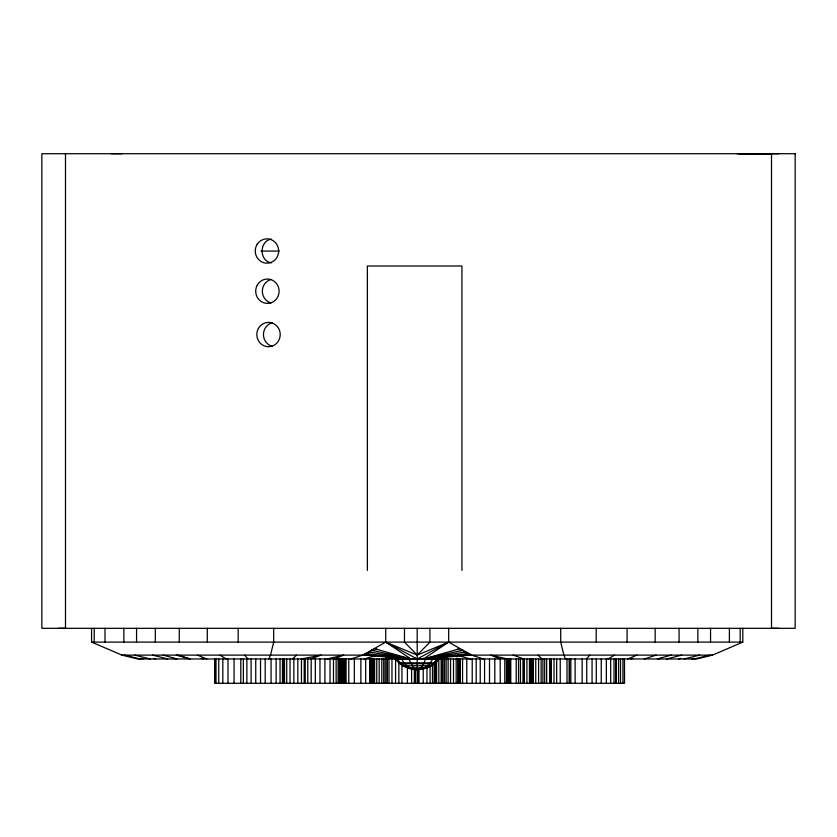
<?xml version="1.0" encoding="UTF-8"?>
<svg xmlns="http://www.w3.org/2000/svg" width="837" height="837" viewBox="0 0 837 837"><rect width="100%" height="100%" fill="white"/><g stroke="black" fill="none" stroke-linecap="round" stroke-linejoin="round"><path stroke-width="1.26" d="M268.813 658.97L270.518 655.12L273.689 642.105L273.689 628.325M448.674 628.325L448.674 642.105L423.501 658.97L469.703 655.12L470.153 654.314L467.621 654.356M432.478 659.253C425.458 674.413 404.156 671.033 395.598 659.253L438.808 659.253C432.551 667.047 422.089 670.939 412.264 669.192M586.444 658.97L589.792 655.12M437.008 659.242C429.193 671.337 408.561 673.984 401.927 659.253M292.511 658.97L296.434 655.12M608.007 658.97L614.536 655.12M483.472 658.97L471.587 655.12L448.674 642.105L417.203 655.12L385.731 642.105L362.819 655.12L350.923 658.97M385.731 628.325L385.731 642.105L417.203 658.97L448.674 642.105M91.578 628.325L91.578 642.105L121.94 655.12L137.697 658.97L696.708 658.97L712.465 655.12L742.817 642.105L742.817 628.325M334.225 658.97L343.641 655.12L326.953 658.97M627.572 658.97L636.999 655.12M310.517 658.97L321.178 655.12L301.268 658.97M271.314 239.068C259.083 241.15 259.051 260.924 271.334 262.839M644.281 658.97L656.177 655.12M364.011 658.97L375.321 655.821M657.369 658.97L671.19 655.12M630.763 658.97L633.138 658.332M658.342 658.97L660.822 658.332M666.733 658.97L681.705 655.12M678.661 658.97L681.025 658.374M684.101 658.97L699.575 655.12M691.498 658.97L693.904 658.374M694.229 658.97L709.933 655.12M397.387 659.242C401.959 665.687 409.481 669.318 417.203 669.631L422.13 669.192M408.99 659.242L413.509 667.874L417.203 669.631C422.099 668.878 423.888 663.281 425.384 659.253L423.334 658.217M434.937 661.617L436.987 661.146M457.598 649.062L460.13 648.612L423.501 658.97L470.153 654.314M434.413 658.97L447.941 656.616M429.371 658.97L446.205 656.585M435.993 660.403L437.939 660.152M460.423 650.569L462.987 650.244L423.501 658.97L436.213 657.495M441.298 656.899L443.84 656.606M463.269 652.065L465.853 651.866L423.501 658.97L468.72 653.498L466.115 653.582M739.186 153.715L778.734 153.715M58.266 628.325L65.485 628.242L65.485 153.715M122.192 153.694L111.331 153.694M399.019 662.831L435.376 662.831M403.026 665.729L431.369 665.729M407.493 667.874L426.901 667.874M745.84 153.726L771.515 153.715L771.515 628.325L778.734 628.325M261.039 251.069L279.328 251.069M91.578 642.105L742.817 642.105M121.94 655.12L373.03 655.12M461.313 655.12L712.465 655.12M400.264 663.731L434.131 663.731L432.959 663.553M415.288 669.192L419.023 669.192L418.992 683.306M462.15 655.099L469.703 655.12M736.947 153.715L771.515 154.165M385.731 642.105L410.904 658.97L364.618 655.12L364.252 654.314L366.857 654.346M368.29 653.582L365.675 653.498L410.904 658.97L374.275 648.612L376.796 649.062M371.136 652.065L368.542 651.866L410.904 658.97L364.252 654.314M398.182 657.495L410.904 658.97L371.408 650.244L373.982 650.569M388.201 656.585L405.024 658.97M386.453 656.616L399.992 658.97M385.146 656.658L396.121 658.97M124.462 655.12L140.166 658.97M140.501 658.374L142.907 658.97M134.82 655.12L150.294 658.97M153.38 658.374L155.734 658.97M152.69 655.12L167.662 658.97M173.573 658.332L176.052 658.97M456.95 658.332L459.367 658.97M201.257 658.332L203.632 658.97M456.583 658.332L458.927 658.97M459.074 655.821L470.384 658.97M176.293 655.12L190.114 658.97L178.229 655.12M163.205 655.12L177.036 658.97M513.217 655.12L523.878 658.97M197.396 655.12L206.823 658.97M414.89 658.217L417.203 659.253L417.203 669.631M219.869 655.12L226.388 658.97M537.971 655.12L541.895 658.97M244.613 655.12L247.951 658.97M565.592 658.97L563.876 655.12L560.706 642.105L560.706 628.325M740.18 628.325L740.18 642.105M729.393 628.325L729.393 642.105M710.55 628.325L710.55 642.105M697.838 628.325L697.838 642.105M679.079 628.325L679.079 642.105M655.151 628.325L655.151 642.105M627.112 628.325L627.112 642.105M624.475 658.97L624.538 683.306L214.91 683.306L214.91 658.97M622.948 658.97L622.948 683.306M620.531 658.97L620.531 683.306M618.595 658.97L618.595 683.306M615.98 658.97L615.98 683.306M613.992 658.97L613.992 683.306M610.686 658.97L610.686 683.306M606.344 658.97L606.344 683.306M601.248 658.97L601.248 683.306M596.216 628.325L596.216 642.105M596.279 658.97L596.279 683.306M592.062 658.97L592.062 683.306M586.737 658.97L586.737 683.306M582.154 658.97L582.154 683.306M575.124 658.97L575.124 683.306M570.844 658.97L570.844 683.306M569.474 658.97L569.474 683.306M569.296 658.97L569.296 683.306M567.005 658.97L567.005 683.306M560.235 658.97L560.235 683.306M556.668 658.97L556.668 683.306M554 658.97L554 683.306M551.238 658.97L551.248 683.306M550.945 658.97L550.945 683.306M549.627 658.97L549.627 683.306M546.655 658.97L546.655 683.306M544.699 658.97L544.699 683.306M542.92 658.97L542.92 683.306M541.131 658.97L541.131 683.306M538.599 658.97L538.599 683.306M535.753 658.97L535.753 683.306M533.043 658.97L533.043 683.306M532.667 658.97L532.667 683.306M532.573 658.97L532.541 683.306M532.311 658.97L532.311 683.306M531.777 658.97L531.777 683.306M531.233 658.97L531.233 683.306M530.888 658.97L530.857 683.306M530.71 658.97L530.721 683.306M529.444 658.97L529.444 683.306M526.912 658.97L526.912 683.306M524.161 658.97L524.265 683.306M523.972 658.97L523.972 683.306M522.968 658.97L522.968 683.306M520.457 658.97L520.457 683.306M518.553 658.97L518.553 683.306M516.23 658.97L516.23 683.306M510.779 658.97L510.779 683.306M509.555 658.97L509.628 683.306M509.44 658.97L509.44 683.306M509.231 658.97L509.231 683.306M507.766 658.97L507.766 683.306M507.693 658.97L507.693 683.306M507.463 683.306L507.463 658.97L490.754 655.12L500.181 658.97L500.264 683.306M506.458 658.97L506.458 683.306M504.795 658.97L504.795 683.306M494.813 658.97L494.813 683.306M489.499 658.97L489.499 683.306M484.571 658.97L484.571 683.306M480.229 658.97L480.229 683.306M476.201 658.97L476.201 683.306M472.214 658.97L472.214 683.306M466.795 658.97L466.795 683.306M462.558 658.97L462.558 683.306M461.94 570.426L461.94 266.009L367.38 266.009L367.38 570.426M460.005 658.97L460.005 683.306M459.701 658.97L459.701 683.306M459.523 658.97L459.523 683.306M458.624 658.97L458.624 683.306M457.693 658.97L457.693 683.306M456.165 658.97L456.165 683.306M453.497 658.97L453.497 683.306M450.526 658.97L450.526 683.306M448.119 658.97L448.119 683.306M446.152 658.97L446.152 683.306M444.531 658.97L444.531 683.306M443.024 658.97L443.024 683.306M442.082 658.97L442.082 683.306M441.884 658.97L441.884 683.306M441.695 658.97L441.695 683.306M441.141 658.97L441.141 683.306M438.829 658.97L438.829 683.306M436.621 660.247L436.621 683.306M435.721 661.533L435.721 683.306M435.209 662.81L435.209 683.306M435.052 662.81L435.083 683.306M434.194 662.81L434.194 683.306M432.488 664.097L432.488 683.306M430.082 665.373L430.082 683.306M429.925 628.325L429.925 642.105L417.203 655.12L404.48 642.105L404.48 628.325M426.964 667.936L426.964 683.306M423.219 667.936L423.219 683.306M417.998 669.213L417.998 683.306M417.412 669.213L417.412 683.306M417.203 628.325L417.203 658.97M415.623 669.213L415.623 683.306M414.357 669.213L414.357 683.306M411.605 667.936L411.605 683.306M407.41 667.936L407.41 683.306M401.959 664.097L401.959 683.306M398.862 662.81L398.862 683.306M395.566 658.97L395.566 683.306M391.967 658.97L391.967 683.306M388.996 658.97L388.996 683.306M387.353 658.97L387.353 683.306M387.071 658.97L387.071 683.306M385.24 658.97L385.24 683.306M383.723 658.97L383.723 683.306M381.808 658.97L381.808 683.306M379.182 658.97L379.182 683.306M376.755 658.97L376.755 683.306M374.599 658.97L374.599 683.306M373.762 658.97L373.762 683.306M372.695 658.97L372.695 683.306M371.754 658.97L371.754 683.306M371.335 658.97L371.209 683.306M371.011 658.97L371.011 683.306M370.739 658.97L370.739 683.306M370.467 658.97L370.467 683.306M370.236 658.97L370.257 683.306M370.048 658.97L370.048 683.306M365.696 658.97L365.696 683.306M360.873 658.97L360.873 683.306M354.344 658.97L354.344 683.306M348.778 658.97L348.778 683.306M345.733 658.97L345.733 683.306M345.671 658.97L345.671 683.306M345.409 658.97L345.409 683.306M344.802 658.97L344.802 683.306M344.059 658.97L344.059 683.306M343.233 658.97L343.233 683.306M342.385 658.97L342.385 683.306M341.622 658.97L341.622 683.306M341.004 658.97L341.004 683.306M340.586 658.97L340.586 683.306M340.418 658.97L340.418 683.306M339.393 658.97L339.393 683.306M338.085 658.97L338.085 683.306M336.139 658.97L336.139 683.306M333.482 658.97L333.482 683.306M330.029 658.97L330.029 683.306M324.913 658.97L324.913 683.306M319.964 658.97L319.964 683.306M315.329 658.97L315.329 683.306M311.197 658.97L311.197 683.306M307.765 658.97L307.765 683.306M305.223 658.97L305.223 683.306M304.197 658.97L304.197 683.306M301.456 658.97L301.456 683.306M297.836 658.97L297.836 683.306M293.871 658.97L293.871 683.306M290.02 658.97L290.02 683.306M286.735 658.97L286.735 683.306M284.507 658.97L284.507 683.306M283.011 658.97L283.011 683.306M282.875 658.97L282.875 683.306M282.446 658.97L282.446 683.306M280.05 658.97L280.05 683.306M276.137 658.97L276.137 683.306M271.062 658.97L271.062 683.306M265.193 658.97L265.193 683.306M260.527 658.97L260.527 683.306M255.735 658.97L255.735 683.306M251.1 658.97L251.1 683.306M246.873 658.97L246.873 683.306M243.358 658.97L243.358 683.306M240.794 658.97L240.794 683.306M238.179 628.325L238.179 642.105M234.057 658.97L234.057 683.306M227.999 658.97L227.999 683.306M222.82 658.97L222.82 683.306M218.739 658.97L218.739 683.306M216.019 658.97L216.019 683.306M215.255 658.97L215.255 683.306M207.294 628.325L207.294 642.105M179.254 628.325L179.254 642.105M155.316 628.325L155.316 642.105M136.567 628.325L136.567 642.105M123.845 628.325L123.845 642.105M105.012 628.325L105.012 642.105M94.215 628.325L94.215 642.105M271.021 302.963A12.168 11.708 90 0 1 271.021 279.453M272.13 346.309A12.168 11.708 90 0 1 272.13 322.8M795.15 153.715L41.85 153.715L41.85 628.325L795.15 628.325L795.15 153.715M616.356 683.306L616.356 658.97L616.325 683.306M257.221 244.247A12.168 11.708 90 0 0 266.187 263.153A12.168 11.708 90 0 0 277.455 245.628A12.168 11.708 90 0 0 257.221 244.247M257.273 285.124A12.168 11.708 90 0 0 267.411 303.381A12.168 11.708 90 0 0 277.549 285.124A12.168 11.708 90 0 0 257.273 285.124M258.382 328.47A12.168 11.708 90 0 0 268.52 346.717A12.168 11.708 90 0 0 278.658 328.47A12.168 11.708 90 0 0 258.382 328.47"/></g></svg>
